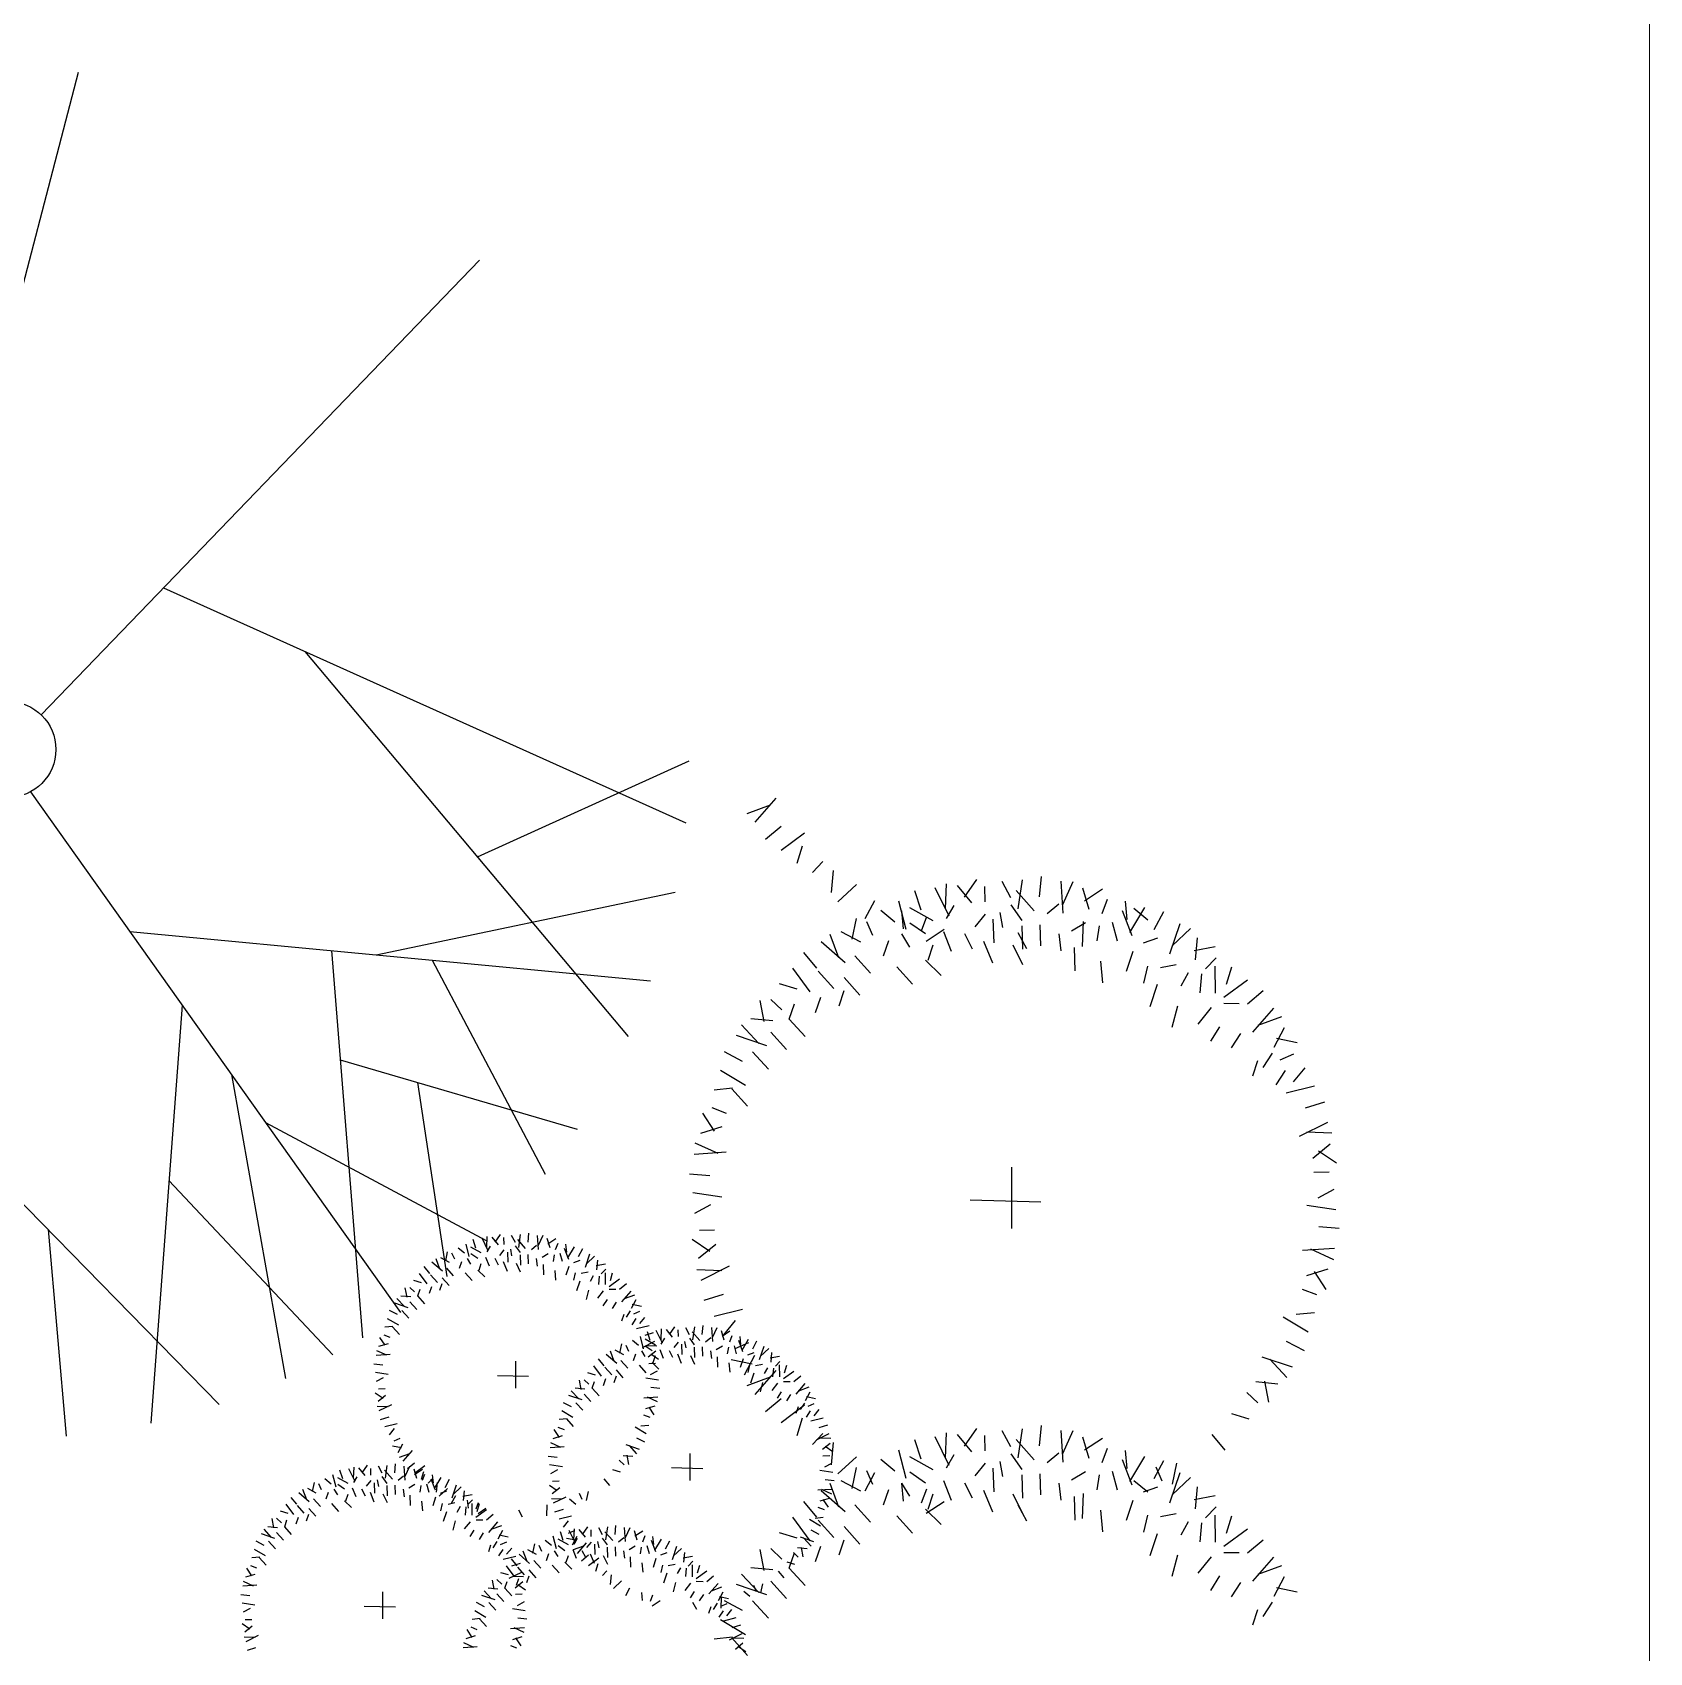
# Model space of a CAD drawing. Header units: millimetres. Extents: x 216896 to 446004, y 63591 to 243769.
# Drawn here: x 396362 to 398583, y 82587 to 84812 of the extents above; entities that cross this region are included whole.
import ezdxf

# ---------------------------------------------------------------- set-up
doc = ezdxf.new("R2010")
doc.units = ezdxf.units.MM
doc.layers.add('green', color=7, linetype='Continuous', true_color=0x45e718)
doc.layers.add('trees', color=7, linetype='Continuous', true_color=0x547000)
doc.layers.add('line pedestr', color=7, linetype='Continuous', lineweight=5, true_color=0x1c1c1c)

msp = doc.modelspace()

# ---------------------------------------------------------------- linework, layer by layer
at = {"layer": 'green'}
for p, q in [((396232.8, 84018.1), (396425.3, 84757.6)), ((396374, 83875.1), (396976.1, 84499.4)), ((396542.2, 84049.4), (397259.4, 83726.8)), ((396736.5, 83962), (397180.3, 83433.1)), ((396973.3, 83679.8), (397264.1, 83811.8)), ((396359.6, 83769.3), (396867.6, 83053.8)), ((396834.1, 83545.4), (397244.7, 83631.2)), ((396495.8, 83577.5), (397211, 83509.7)), ((396772.8, 83551.3), (396815.3, 83019.2)), ((396911, 83538.2), (397066.3, 83244.1)), ((396567.8, 83476.1), (396524.6, 82901.9)), ((396784.8, 83401), (397110.3, 83305.8)), ((396635.5, 83380.7), (396709.7, 82963.2)), ((396891.2, 83369.9), (396931.4, 83103.3)), ((396682.3, 83314.8), (396985.4, 83152.8)), ((396268.3, 83285.5), (396618.7, 82927.7)), ((396549.7, 83235.4), (396774.7, 82995.6)), ((396383.6, 83167.8), (396408.5, 82883.9)), ((396971.2, 83142.4), (396967.6, 83154.2)), ((396988.3, 83138.8), (396979.7, 83156)), ((396986.4, 83158.4), (396985.8, 83143.2)), ((396993.1, 83157.4), (397001.7, 83147)), ((397004.7, 83161.1), (396997.4, 83150.4)), ((397010, 83147.6), (397009.8, 83156.8)), ((397025.5, 83150.1), (397020.3, 83159.8)), ((397039.5, 83142), (397028.8, 83154.3)), ((397030, 83143.3), (397032.6, 83160.9)), ((397042.8, 83150.6), (397044, 83162.9)), ((397057.2, 83140.7), (397055.9, 83159.9)), ((397063, 83159.6), (397056.6, 83145.8)), ((397068.8, 83156), (397072.7, 83143.2)), ((397080.9, 83155.1), (397070.1, 83148)), ((396922.7, 83129.6), (396934.6, 83123.3)), ((396932, 83137.5), (396929.3, 83124.9)), ((396942.1, 83127.1), (396938.4, 83135.5)), ((396955.4, 83135.3), (396946.9, 83142.2)), ((396962.1, 83130.8), (396957.8, 83148)), ((396978.6, 83136), (396964.4, 83143.9)), ((396973.9, 83128.1), (396964.4, 83134.7)), ((396989.7, 83117.6), (396985, 83129.4)), ((396986.6, 83137.3), (396991.3, 83145.3)), ((397004, 83132.5), (397010.2, 83140.1)), ((397015.4, 83122.9), (397014.9, 83137)), ((397020.7, 83132), (397019, 83141.1)), ((397032.3, 83136.2), (397025.7, 83145.7)), ((397032.8, 83118.9), (397032.3, 83133.1)), ((397043.6, 83120.9), (397043.2, 83133.7)), ((397047.4, 83140.6), (397054.6, 83146.4)), ((397062.2, 83130), (397070.5, 83135.1)), ((397077.7, 83123.9), (397079.1, 83133)), ((397080.7, 83140.6), (397084, 83149.1)), ((397090, 83123.9), (397087, 83135)), ((397098.7, 83126.9), (397092.9, 83142.1)), ((397095.9, 83136.9), (397094.8, 83147.8)), ((397097.5, 83129), (397106.6, 83144.2)), ((397112.1, 83130.8), (397117.9, 83141.7)), ((397121.6, 83116.1), (397127.8, 83134.4)), ((397134.2, 83131.3), (397123, 83121)), ((396904.3, 83093.2), (396893.7, 83107.5)), ((396908.2, 83107.5), (396900.3, 83117)), ((396925.4, 83110.6), (396910.9, 83123.3)), ((396916.1, 83128.1), (396921.4, 83113.8)), ((396940.7, 83104.4), (396931.2, 83114.9)), ((396948.6, 83114.9), (396951.7, 83124.2)), ((396966, 83097.8), (396956.5, 83108.3)), ((396964.4, 83120.2), (396959.7, 83128.1)), ((396983.4, 83103.1), (396973.9, 83112.3)), ((396975.5, 83112.3), (396978.6, 83121.5)), ((397002.4, 83118.9), (396997.6, 83128.1)), ((397014.5, 83110.4), (397009.2, 83123.6)), ((397032.7, 83109.4), (397026.9, 83121.4)), ((397055.9, 83117.8), (397054.6, 83128.1)), ((397064.5, 83105.7), (397064, 83119.9)), ((397081.2, 83098.6), (397079.9, 83111.7)), ((397095.4, 83105.6), (397099.4, 83117.8)), ((397105.7, 83122.8), (397114.4, 83125.8)), ((397105.9, 83098.5), (397108.2, 83108.6)), ((397115.9, 83107.8), (397125.5, 83109.7)), ((397149, 83120.3), (397136.3, 83117.9)), ((397138.1, 83125.8), (397136.8, 83112.5)), ((397143.2, 83107), (397149.5, 83113.6)), ((397149.2, 83092.4), (397149, 83108.6)), ((397155.9, 83097.8), (397159, 83108.3)), ((396873.8, 83087.9), (396876.2, 83075.2)), ((396887.1, 83082.2), (396880.5, 83088.5)), ((396896.4, 83094.8), (396885.8, 83098)), ((396891.6, 83076.7), (396894.8, 83085.9)), ((396907.4, 83080.6), (396910.6, 83089.9)), ((396918.5, 83095.1), (396909, 83105.7)), ((396921.7, 83084.6), (396924.8, 83093.8)), ((396934.3, 83091.2), (396924.8, 83101.7)), ((397109.8, 83084.2), (397114.2, 83097.7)), ((397123.1, 83071.8), (397126.3, 83084.6)), ((397128.4, 83096.8), (397132.9, 83104.8)), ((397140, 83092.5), (397141, 83104)), ((397154.3, 83089.9), (397168.5, 83100.4)), ((397154.3, 83086.2), (397163.5, 83086)), ((397168.5, 83085.9), (397178, 83093.8)), ((396878, 83060.6), (396859.7, 83066.7)), ((396862.8, 83073.1), (396873.1, 83062)), ((396868.3, 83077.1), (396881.7, 83075.8)), ((396890, 83058.2), (396880.5, 83068.8)), ((396901.1, 83066.1), (396891.6, 83076.7)), ((397138.8, 83073.5), (397146.7, 83083.6)), ((397146.2, 83063.2), (397151.9, 83072)), ((397158.9, 83059.3), (397164.5, 83068)), ((397171.7, 83068.8), (397184.4, 83083.3)), ((397189.1, 83078), (397174.9, 83072.7)), ((397190.7, 83071.4), (397184.4, 83059.5)), ((397198.6, 83062.2), (397185.9, 83064.8)), ((396865.2, 83036.4), (396850, 83045.5)), ((396863.4, 83051.1), (396852.4, 83056.8)), ((396879, 83046.4), (396869.5, 83056.9)), ((397171.7, 83042.4), (397174.9, 83051.6)), ((397177.9, 83047.4), (397183.5, 83056.1)), ((397185.8, 83036.9), (397191.4, 83045.6)), ((397188.2, 83052.1), (397196.5, 83055.7)), ((397196.3, 83038.7), (397203.3, 83047.2)), ((396839, 83019.8), (396846.1, 83009)), ((396853.6, 83019.6), (396845.1, 83022.9)), ((396857.2, 83034.8), (396846.3, 83033.7)), ((396866.3, 83023.9), (396856.8, 83034.5)), ((397191.9, 83032), (397209, 83036.3)), ((397201.4, 83004), (397197.1, 83021.2)), ((397203.5, 83022.9), (397215.3, 83026.6)), ((397217.9, 83009.2), (397203.6, 83017.2)), ((397210.5, 83015.7), (397206.8, 83027.5)), ((397227.5, 83012), (397219, 83029.3)), ((397225.7, 83031.6), (397225.1, 83016.5)), ((397225.8, 83010.6), (397230.5, 83018.5)), ((397232.4, 83030.6), (397240.9, 83020.2)), ((397243.9, 83034.4), (397236.6, 83023.7)), ((397249.3, 83020.9), (397249.1, 83030)), ((397264.7, 83023.3), (397259.5, 83033)), ((397271.6, 83009.5), (397264.9, 83018.9)), ((397278.7, 83015.3), (397268.1, 83027.6)), ((397269.2, 83016.6), (397271.8, 83034.1)), ((397282.1, 83023.8), (397283.2, 83036.1)), ((397286.6, 83013.8), (397293.8, 83019.6)), ((397296.4, 83014), (397295.1, 83033.2)), ((397302.2, 83032.8), (397295.9, 83019)), ((397308, 83029.2), (397311.9, 83016.4)), ((397320.1, 83028.3), (397309.3, 83021.2)), ((397319.9, 83013.8), (397323.2, 83022.3)), ((397335.1, 83010.1), (397334, 83021.1)), ((397336.7, 83002.2), (397345.8, 83017.4)), ((396853.4, 82996.1), (396834.2, 82994.8)), ((396834.6, 83001.9), (396848.4, 82995.6)), ((396838.1, 83007.7), (396851, 83011.6)), ((397164.6, 82983.9), (397150.1, 82996.5)), ((397155.4, 83001.3), (397160.6, 82987)), ((397162, 83002.9), (397173.8, 82996.5)), ((397171.2, 83010.8), (397168.6, 82998.1)), ((397181.3, 83000.3), (397177.6, 83008.7)), ((397194.7, 83008.5), (397186.1, 83015.5)), ((397187.8, 82988.2), (397191, 82997.4)), ((397203.6, 82993.4), (397198.9, 83001.3)), ((397199.9, 83005.8), (397217.1, 83014.4)), ((397213.1, 83001.3), (397203.6, 83007.9)), ((397219.5, 83007.7), (397204.3, 83008.3)), ((397218.4, 83001), (397208, 82992.5)), ((397222.2, 82989.5), (397211.5, 82996.7)), ((397214.7, 82985.5), (397217.9, 82994.7)), ((397229, 82990.8), (397224.2, 83002.7)), ((397241.6, 82992.1), (397236.9, 83001.3)), ((397243.3, 83005.7), (397249.4, 83013.3)), ((397253.8, 82983.7), (397248.5, 82996.8)), ((397254.7, 82996.1), (397254.2, 83010.3)), ((397259.9, 83005.3), (397258.2, 83014.3)), ((397272.1, 82992.1), (397271.6, 83006.3)), ((397282.8, 82994.1), (397282.4, 83006.9)), ((397295.2, 82991), (397293.9, 83001.3)), ((397301.4, 83003.3), (397309.8, 83008.3)), ((397316.9, 82997.1), (397318.4, 83006.2)), ((397329.3, 82997.1), (397326.2, 83008.2)), ((397338, 83000.1), (397332.2, 83015.3)), ((397344.9, 82996), (397353.6, 82999)), ((397351.4, 83004), (397357.1, 83014.9)), ((397360.9, 82989.4), (397367, 83007.6)), ((397373.4, 83004.6), (397362.3, 82994.2)), ((397377.4, 82999.1), (397376.1, 82985.7)), ((396843.5, 82981.8), (396831.2, 82982.9)), ((397026.1, 82950.1), (397026.1, 82987)), ((397143.5, 82966.5), (397133, 82980.7)), ((397147.5, 82980.7), (397139.5, 82990.2)), ((397157.8, 82968.4), (397148.3, 82978.9)), ((397173.6, 82964.4), (397164.1, 82975)), ((397179.9, 82977.6), (397170.4, 82988.2)), ((397205.2, 82971), (397195.7, 82981.6)), ((397208.7, 82984.1), (397217.8, 82984.3)), ((397211.1, 82968.6), (397220.8, 82973.9)), ((397222.6, 82976.3), (397213.1, 82985.5)), ((397271.9, 82982.7), (397266.2, 82994.6)), ((397303.7, 82978.9), (397303.2, 82993.1)), ((397320.4, 82971.8), (397319.1, 82985)), ((397334.6, 82978.8), (397338.6, 82991)), ((397345.2, 82971.7), (397347.4, 82981.8)), ((397355.2, 82981.1), (397364.7, 82982.9)), ((397367.6, 82970), (397372.1, 82978.1)), ((397388.2, 82993.6), (397375.5, 82991.2)), ((397379.2, 82965.7), (397380.2, 82977.3)), ((397382.5, 82980.2), (397388.8, 82986.8)), ((397388.5, 82965.6), (397388.2, 82981.9)), ((397393.5, 82963.1), (397407.8, 82973.6)), ((397395.1, 82971), (397398.3, 82981.6)), ((396850.8, 82968.9), (396833.3, 82971.5)), ((396844.1, 82964.4), (396834.4, 82959.2)), ((397043.5, 82965.9), (397000.8, 82967.2)), ((397107.5, 82950.3), (397120.9, 82949)), ((397113, 82961.2), (397115.4, 82948.4)), ((397126.4, 82955.4), (397119.8, 82961.7)), ((397135.6, 82968), (397125, 82971.2)), ((397130.9, 82949.9), (397134, 82959.1)), ((397146.7, 82953.9), (397149.8, 82963.1)), ((397160.9, 82957.8), (397164.1, 82967.1)), ((397204.4, 82964.2), (397221.9, 82961.5)), ((397211.7, 82951.3), (397224, 82950.2)), ((397349, 82957.4), (397353.4, 82970.9)), ((397362.3, 82945), (397365.5, 82957.8)), ((397378, 82946.8), (397385.9, 82956.8)), ((397393.6, 82959.4), (397402.8, 82959.2)), ((397407.8, 82959.1), (397417.3, 82967.1)), ((397410.9, 82942), (397423.6, 82956.5)), ((397428.4, 82951.2), (397414.1, 82946)), ((396833, 82943.6), (396843.7, 82936.3)), ((396836.8, 82932.1), (396847.2, 82940.6)), ((396846.5, 82949), (396837.4, 82948.8)), ((397102.6, 82924.3), (397091.7, 82930)), ((397117.2, 82933.8), (397099, 82939.9)), ((397102, 82946.3), (397112.4, 82935.2)), ((397118.2, 82919.6), (397108.7, 82930.1)), ((397129.3, 82931.5), (397119.8, 82942)), ((397140.3, 82939.4), (397130.9, 82949.9)), ((397201.8, 82936.9), (397221, 82938.2)), ((397220.6, 82931.2), (397206.8, 82937.5)), ((397385.5, 82936.5), (397391.1, 82945.2)), ((397398.2, 82932.5), (397403.8, 82941.2)), ((397417.1, 82920.6), (397422.8, 82929.4)), ((397429.9, 82944.6), (397423.6, 82932.8)), ((397437.8, 82935.4), (397425.2, 82938)), ((397427.4, 82925.3), (397435.8, 82929)), ((396835.7, 82925.4), (396850.9, 82924.8)), ((396855.3, 82927.2), (396838.1, 82918.7)), ((396851.7, 82910.2), (396839.9, 82906.5)), ((397096.5, 82908.1), (397085.5, 82906.9)), ((397104.4, 82909.6), (397089.2, 82918.7)), ((397105.5, 82897.2), (397096, 82907.7)), ((397201.6, 82913.5), (397210.1, 82910.2)), ((397217.1, 82925.4), (397204.2, 82921.5)), ((397216.1, 82913.3), (397209.1, 82924.1)), ((397410.9, 82915.6), (397414.1, 82924.9)), ((397425.1, 82910.1), (397430.7, 82918.8)), ((397431.1, 82905.2), (397448.3, 82909.5)), ((397435.6, 82911.9), (397442.5, 82920.5)), ((396863.3, 82901.1), (396846.1, 82896.8)), ((396858.9, 82894.4), (396851.9, 82885.8)), ((397077.4, 82880.9), (397090.2, 82884.8)), ((397078.3, 82893.1), (397085.4, 82882.2)), ((397092.8, 82892.8), (397084.3, 82896.2)), ((397190, 82896.7), (397205.2, 82887.6)), ((397197.9, 82898.2), (397208.9, 82899.4)), ((397439.1, 82879.1), (397456.3, 82887.6)), ((397442.7, 82896.1), (397454.5, 82899.8)), ((396856.6, 82870.9), (396869.2, 82868.3)), ((396867, 82881), (396858.6, 82877.3)), ((396864.5, 82861.7), (396870.8, 82873.5)), ((396883.5, 82864.3), (396870.8, 82849.8)), ((397092.6, 82869.4), (397073.4, 82868.1)), ((397073.8, 82875.2), (397087.6, 82868.8)), ((397177.2, 82872.5), (397195.4, 82866.4)), ((397192.4, 82860), (397182.1, 82871.1)), ((397191.8, 82882), (397202.8, 82876.3)), ((397458.7, 82880.9), (397443.5, 82881.5)), ((397457.7, 82874.2), (397447.3, 82865.7)), ((397461.4, 82862.7), (397450.7, 82870)), ((396805.3, 82821.9), (396796.8, 82839.1)), ((396803.5, 82841.5), (396802.9, 82826.3)), ((396810.2, 82840.4), (396818.7, 82830)), ((396821.7, 82844.2), (396814.4, 82833.5)), ((396827.1, 82830.7), (396826.9, 82839.8)), ((396842.6, 82833.1), (396837.3, 82842.8)), ((396847, 82826.4), (396849.6, 82843.9)), ((396859.9, 82833.7), (396861, 82846)), ((396866.1, 82855.1), (396880.3, 82860.3)), ((396874.3, 82823.8), (396872.9, 82843)), ((396880, 82842.6), (396873.7, 82828.8)), ((396886.7, 82847.2), (396877.2, 82839.2)), ((396885.8, 82839.1), (396889.7, 82826.2)), ((396900.9, 82843.2), (396886.7, 82832.7)), ((397082.8, 82855), (397070.5, 82856.1)), ((397090, 82842.1), (397072.5, 82844.8)), ((397168.1, 82850.9), (397174.7, 82844.6)), ((397186.9, 82856), (397173.5, 82857.3)), ((397181.4, 82845.2), (397179, 82857.9)), ((397282.8, 82839.2), (397240, 82840.5)), ((397265.4, 82823.3), (397265.4, 82860.2)), ((397447.9, 82857.3), (397457.1, 82857.5)), ((397450.4, 82841.9), (397460.1, 82847.1)), ((396749, 82820.6), (396746.4, 82807.9)), ((396759.1, 82810.2), (396755.4, 82818.6)), ((396772.5, 82818.3), (396763.9, 82825.3)), ((396779.2, 82813.9), (396774.9, 82831)), ((396795.7, 82819.1), (396781.5, 82827)), ((396790.9, 82811.2), (396781.5, 82817.8)), ((396788.3, 82825.5), (396784.6, 82837.3)), ((396803.6, 82820.4), (396808.4, 82828.3)), ((396821.1, 82815.6), (396827.2, 82823.1)), ((396832.5, 82805.9), (396832, 82820.1)), ((396837.8, 82815.1), (396836, 82824.2)), ((396849.4, 82819.3), (396842.7, 82828.7)), ((396856.6, 82825.1), (396845.9, 82837.4)), ((396860.6, 82804), (396860.2, 82816.7)), ((396864.4, 82823.6), (396871.6, 82829.4)), ((396879.2, 82813.1), (396887.6, 82818.1)), ((396897.9, 82838.2), (396887.1, 82831.1)), ((396899.3, 82835.3), (396896.2, 82824.7)), ((396897.7, 82823.6), (396901, 82832.1)), ((396907.1, 82806.9), (396904, 82818.1)), ((396912, 82826.1), (396905.6, 82819.5)), ((396915.8, 82809.9), (396910, 82825.1)), ((396912.9, 82819.9), (396911.8, 82830.9)), ((396914.5, 82812), (396923.6, 82827.2)), ((396917, 82807.2), (396918.4, 82820.6)), ((396929.2, 82813.8), (396934.9, 82824.8)), ((396938.7, 82799.2), (396944.8, 82817.4)), ((397072.2, 82816.8), (397082.9, 82809.6)), ((397083.3, 82837.7), (397073.6, 82832.4)), ((397085.7, 82822.2), (397076.6, 82822)), ((397147, 82825.6), (397154.9, 82816.1)), ((397158.8, 82838.3), (397169.4, 82835.1)), ((397443.6, 82837.4), (397461.2, 82834.8)), ((397450.9, 82824.5), (397463.2, 82823.4)), ((396725.3, 82790.5), (396717.4, 82800)), ((396742.4, 82793.7), (396727.9, 82806.4)), ((396733.2, 82811.1), (396738.5, 82796.9)), ((396739.8, 82812.7), (396751.6, 82806.4)), ((396757.7, 82787.4), (396748.2, 82798)), ((396765.6, 82798), (396768.8, 82807.2)), ((396781.5, 82803.3), (396776.7, 82811.2)), ((396800.4, 82786.1), (396790.9, 82795.4)), ((396792.5, 82795.4), (396795.7, 82804.6)), ((396806.8, 82800.6), (396802, 82812.5)), ((396819.4, 82801.9), (396814.7, 82811.2)), ((396831.6, 82793.5), (396826.3, 82806.7)), ((396849.7, 82792.5), (396844, 82804.4)), ((396849.9, 82802), (396849.4, 82816.1)), ((396873, 82800.9), (396871.7, 82811.2)), ((396881.5, 82788.8), (396881, 82803)), ((396894.7, 82807), (396896.2, 82816.1)), ((396898.2, 82781.6), (396896.9, 82794.8)), ((396912.4, 82788.7), (396916.4, 82800.8)), ((396921, 82801.7), (396932.2, 82812.1)), ((396922.7, 82805.9), (396931.4, 82808.9)), ((396943.1, 82802.3), (396937.3, 82791.4)), ((396951.2, 82814.4), (396940.1, 82804.1)), ((396966, 82803.4), (396953.3, 82801)), ((396955.2, 82808.9), (396953.9, 82795.5)), ((396959.3, 82796.2), (396960.4, 82785.2)), ((396960.3, 82790.1), (396966.6, 82796.7)), ((397075, 82798.6), (397090.1, 82798)), ((397076, 82805.3), (397086.4, 82813.8)), ((397094.6, 82800.5), (397077.3, 82791.9)), ((397099.8, 82797.8), (397108.3, 82790.8)), ((397113.1, 82806), (397116.8, 82797.6)), ((397123.2, 82795.5), (397125.9, 82808.2)), ((397441, 82810.2), (397460.2, 82811.5)), ((397456.3, 82798.6), (397443.5, 82794.7)), ((397459.9, 82804.4), (397446.1, 82810.7)), ((397455.4, 82786.5), (397448.3, 82797.3)), ((396713.4, 82777.9), (396702.9, 82781)), ((396721.3, 82776.3), (396710.8, 82790.5)), ((396724.5, 82763.7), (396727.7, 82772.9)), ((396735.6, 82778.2), (396726.1, 82788.8)), ((396738.7, 82767.7), (396741.9, 82776.9)), ((396751.4, 82774.3), (396741.9, 82784.8)), ((396783, 82780.8), (396773.5, 82791.4)), ((396923, 82781.5), (396925.3, 82791.7)), ((396926.8, 82767.3), (396931.2, 82780.8)), ((396933, 82790.9), (396942.5, 82792.8)), ((396945.5, 82779.8), (396949.9, 82787.9)), ((396957.1, 82775.6), (396958, 82787.1)), ((396966.3, 82775.4), (396966, 82791.7)), ((396974.5, 82792.5), (396971.2, 82784)), ((396971.3, 82772.9), (396985.6, 82783.5)), ((396972.9, 82780.8), (396976.1, 82791.4)), ((396974.3, 82778), (396985.1, 82785.1)), ((396985.6, 82769), (396995.1, 82776.9)), ((397029.7, 82783), (397034.9, 82773.3)), ((397068.8, 82774.7), (397069.3, 82789.8)), ((397090.9, 82783.4), (397079.1, 82779.7)), ((397102.6, 82774.3), (397085.4, 82770)), ((397437.2, 82771.5), (397448.1, 82772.6)), ((397440.9, 82786.7), (397449.4, 82783.4)), ((396679.9, 82756.2), (396690.2, 82745)), ((396685.3, 82760.1), (396698.7, 82758.8)), ((396690.8, 82771), (396693.2, 82758.3)), ((396704.2, 82765.2), (396697.6, 82771.6)), ((396707.1, 82741.3), (396697.6, 82751.8)), ((396708.7, 82759.7), (396711.8, 82769)), ((396718.2, 82749.2), (396708.7, 82759.7)), ((396940.1, 82754.8), (396943.3, 82767.7)), ((396955.8, 82756.6), (396963.7, 82766.6)), ((396963.3, 82746.3), (396968.9, 82755)), ((396971.4, 82769.2), (396980.6, 82769.1)), ((396976, 82742.3), (396981.6, 82751.1)), ((396988.8, 82751.8), (397001.4, 82766.3)), ((397006.2, 82761.1), (396991.9, 82755.8)), ((397007.7, 82754.5), (397001.4, 82742.6)), ((397090.9, 82741), (397087.2, 82752.8)), ((397098.1, 82767.6), (397091.1, 82759.1)), ((397106.3, 82754.2), (397097.9, 82750.6)), ((397107.9, 82737.3), (397099.4, 82754.6)), ((397106, 82757), (397105.5, 82741.8)), ((397112.7, 82755.9), (397121.3, 82745.5)), ((397124.3, 82759.7), (397117, 82749)), ((397129.6, 82746.2), (397129.5, 82755.3)), ((397145.1, 82748.6), (397139.9, 82758.3)), ((397159.1, 82740.6), (397148.4, 82752.9)), ((397149.6, 82741.9), (397152.2, 82759.4)), ((397162.5, 82749.2), (397163.6, 82761.5)), ((397176.8, 82739.3), (397175.5, 82758.5)), ((397182.6, 82758.1), (397176.3, 82744.3)), ((397188.4, 82754.6), (397192.3, 82741.7)), ((397200.5, 82753.6), (397189.7, 82746.5)), ((397429.3, 82769.9), (397444.5, 82760.8)), ((397431.1, 82755.2), (397442, 82749.5)), ((396682.2, 82719.5), (396667, 82728.6)), ((396680.4, 82734.1), (396669.5, 82739.9)), ((396695, 82743.6), (396676.8, 82749.8)), ((396696, 82729.4), (396686.5, 82740)), ((396988.8, 82725.5), (396991.9, 82734.7)), ((396994.9, 82730.5), (397000.6, 82739.2)), ((397002.9, 82719.9), (397008.5, 82728.6)), ((397015.7, 82745.2), (397003, 82747.9)), ((397005.2, 82735.1), (397013.6, 82738.8)), ((397013.4, 82721.8), (397020.4, 82730.3)), ((397042.3, 82728.2), (397054.2, 82721.8)), ((397051.6, 82736.1), (397048.9, 82723.4)), ((397061.7, 82725.7), (397058, 82734)), ((397075.1, 82733.8), (397066.5, 82740.8)), ((397081.8, 82729.3), (397077.5, 82746.5)), ((397098.3, 82734.6), (397084, 82742.5)), ((397093.5, 82726.7), (397084, 82733.3)), ((397095.8, 82744.1), (397108.5, 82741.5)), ((397103.7, 82734.9), (397110.1, 82746.8)), ((397109.3, 82716.1), (397104.6, 82728)), ((397105.3, 82728.3), (397119.6, 82733.6)), ((397106.2, 82735.9), (397110.9, 82743.8)), ((397122.7, 82737.5), (397110.1, 82723)), ((397123.7, 82731), (397129.8, 82738.6)), ((397135, 82721.4), (397134.5, 82735.6)), ((397140.3, 82730.6), (397138.6, 82739.6)), ((397152, 82734.8), (397145.3, 82744.2)), ((397152.4, 82717.4), (397151.9, 82731.6)), ((397163.2, 82719.4), (397162.8, 82732.2)), ((397167, 82739.1), (397174.2, 82744.9)), ((397181.8, 82728.6), (397190.1, 82733.6)), ((397197.3, 82722.4), (397198.7, 82731.6)), ((397200.3, 82739.1), (397203.6, 82747.6)), ((397209.6, 82722.4), (397206.6, 82733.6)), ((397218.4, 82725.4), (397212.5, 82740.6)), ((397215.5, 82735.4), (397214.4, 82746.4)), ((397217.1, 82727.5), (397226.2, 82742.7)), ((397231.7, 82729.3), (397237.5, 82740.3)), ((397241.2, 82714.7), (397247.4, 82732.9)), ((397253.8, 82729.9), (397242.6, 82719.6)), ((397426.1, 82729.2), (397412.8, 82730.5)), ((397416.4, 82745.8), (397434.7, 82739.6)), ((397420.6, 82718.4), (397418.2, 82731.1)), ((397431.6, 82733.2), (397421.3, 82744.3)), ((396670.6, 82702.7), (396662.1, 82706)), ((396674.3, 82717.9), (396663.3, 82716.8)), ((396683.3, 82707), (396673.8, 82717.6)), ((397008.9, 82715.1), (397026.1, 82719.4)), ((397023.9, 82691.8), (397013.3, 82706)), ((397027.8, 82706), (397019.9, 82715.5)), ((397020.5, 82706), (397032.3, 82709.6)), ((397045, 82709.2), (397030.5, 82721.8)), ((397035.8, 82726.6), (397041, 82712.4)), ((397060.3, 82702.9), (397050.8, 82713.5)), ((397068.2, 82713.5), (397071.4, 82722.7)), ((397085.6, 82696.3), (397076.1, 82706.9)), ((397084, 82718.7), (397079.3, 82726.7)), ((397103, 82701.6), (397093.5, 82710.8)), ((397095.1, 82710.8), (397098.3, 82720.1)), ((397125.9, 82720.4), (397116.4, 82712.5)), ((397122, 82717.4), (397117.3, 82726.7)), ((397140.1, 82716.4), (397125.9, 82705.9)), ((397134.1, 82709), (397128.8, 82722.1)), ((397138.6, 82708.5), (397135.4, 82698)), ((397152.3, 82708), (397146.5, 82719.9)), ((397175.6, 82716.4), (397174.3, 82726.7)), ((397184.1, 82704.3), (397183.6, 82718.4)), ((397200.8, 82697.1), (397199.5, 82710.3)), ((397215, 82704.2), (397219, 82716.3)), ((397225.3, 82721.3), (397234, 82724.3)), ((397225.5, 82697), (397227.8, 82707.1)), ((397235.5, 82706.4), (397245.1, 82708.3)), ((397268.6, 82718.9), (397255.9, 82716.5)), ((397257.8, 82724.4), (397256.5, 82711)), ((397262.8, 82705.6), (397269.2, 82712.2)), ((397268.8, 82690.9), (397268.6, 82707.2)), ((397275.5, 82696.3), (397278.7, 82706.9)), ((397398.1, 82711.5), (397408.6, 82708.3)), ((397407.3, 82724.1), (397413.9, 82717.8)), ((396651.6, 82685), (396665.4, 82678.6)), ((396655.2, 82690.8), (396668, 82694.7)), ((396656.1, 82702.9), (396663.2, 82692.1)), ((396993.4, 82686.5), (396995.8, 82673.8)), ((397006.7, 82680.7), (397000.1, 82687)), ((397016, 82693.4), (397005.4, 82696.5)), ((397011.2, 82675.2), (397014.4, 82684.5)), ((397016.9, 82688.9), (397034.2, 82697.5)), ((397036.5, 82690.8), (397021.3, 82691.4)), ((397035.5, 82684.1), (397025.1, 82675.5)), ((397027.1, 82679.2), (397030.2, 82688.4)), ((397038.1, 82693.7), (397028.6, 82704.2)), ((397041.3, 82683.1), (397044.5, 82692.4)), ((397054, 82689.7), (397044.5, 82700.3)), ((397151.2, 82699.3), (397144.9, 82692.7)), ((397156.3, 82680.5), (397157.6, 82693.8)), ((397160.3, 82675), (397171.4, 82685.3)), ((397229.4, 82682.7), (397233.8, 82696.2)), ((397242.7, 82670.3), (397245.9, 82683.1)), ((397248, 82695.3), (397252.5, 82703.4)), ((397259.6, 82691.1), (397260.6, 82702.6)), ((397273.9, 82688.4), (397288.2, 82699)), ((397273.9, 82684.7), (397283.2, 82684.6)), ((397288.2, 82684.5), (397297.7, 82692.4)), ((397386.2, 82698.8), (397394.1, 82689.3)), ((396660.6, 82664.8), (396648.3, 82666)), ((396670.5, 82679.2), (396651.2, 82677.9)), ((396843.2, 82633.2), (396843.2, 82670.1)), ((396997.6, 82659.1), (396979.4, 82665.2)), ((396982.4, 82671.6), (396992.7, 82660.5)), ((396987.9, 82675.6), (397001.3, 82674.3)), ((397009.6, 82656.8), (397000.2, 82667.3)), ((397020.7, 82664.7), (397011.2, 82675.2)), ((397025.7, 82667.2), (397034.9, 82667.4)), ((397039.2, 82672.5), (397028.6, 82679.8)), ((397182.3, 82675.5), (397176.6, 82664.6)), ((397198.5, 82669.4), (397199.7, 82658.5)), ((397213.8, 82665.7), (397210.5, 82657.2)), ((397258.4, 82672.1), (397266.3, 82682.1)), ((397265.9, 82661.8), (397271.5, 82670.5)), ((397278.5, 82657.8), (397284.1, 82666.5)), ((397291.3, 82667.3), (397304, 82681.8)), ((397308.7, 82676.6), (397294.5, 82671.3)), ((397310.3, 82670), (397304, 82658.1)), ((397318.2, 82660.7), (397305.6, 82663.4)), ((397308, 82647.9), (397308.6, 82663.1)), ((397339, 82671), (397347.5, 82664.1)), ((397352.4, 82679.2), (397356, 82670.8)), ((397362.5, 82668.8), (397365.1, 82681.4)), ((396667.8, 82652), (396650.3, 82654.6)), ((396661.1, 82647.5), (396651.4, 82642.3)), ((396860.6, 82649), (396817.8, 82650.3)), ((396984.8, 82634.9), (396969.6, 82644.1)), ((396983, 82649.6), (396972, 82655.4)), ((396998.6, 82644.9), (396989.1, 82655.5)), ((397021.4, 82647.2), (397039, 82644.6)), ((397028.2, 82651.7), (397037.9, 82656.9)), ((397213.5, 82651.2), (397224.4, 82658.3)), ((397268.9, 82656.2), (397274.2, 82646.6)), ((397291.3, 82640.9), (397294.5, 82650.2)), ((397297.5, 82646), (397303.1, 82654.7)), ((397305.4, 82635.4), (397311.1, 82644.1)), ((397307.8, 82650.6), (397316.2, 82654.3)), ((397316, 82637.2), (397322.9, 82645.8)), ((396650.1, 82626.7), (396660.7, 82619.4)), ((396653.8, 82615.1), (396664.2, 82623.7)), ((396663.6, 82632), (396654.4, 82631.8)), ((396958.7, 82618.4), (396965.8, 82607.6)), ((396973.2, 82618.1), (396964.7, 82621.5)), ((396976.9, 82633.4), (396965.9, 82632.3)), ((396985.9, 82622.5), (396976.4, 82633)), ((397018.8, 82620), (397038, 82621.3)), ((397037.7, 82614.2), (397023.9, 82620.6)), ((397028.7, 82634.4), (397041, 82633.2)), ((397311.5, 82630.5), (397328.7, 82634.8)), ((397323.1, 82621.4), (397334.9, 82625.1)), ((396652.8, 82608.4), (396667.9, 82607.8)), ((396672.4, 82610.3), (396655.1, 82601.7)), ((396973, 82594.7), (396953.8, 82593.4)), ((396954.2, 82600.5), (396968, 82594.1)), ((396957.7, 82606.3), (396970.6, 82610.2)), ((397018.7, 82596.5), (397027.2, 82593.2)), ((397034.1, 82608.4), (397021.3, 82604.5)), ((397033.2, 82596.3), (397026.1, 82607.1)), ((397319.5, 82604.4), (397336.7, 82612.9)), ((397339.1, 82606.3), (397323.9, 82606.8)), ((397338, 82599.6), (397327.6, 82591)), ((397341.8, 82588), (397331.1, 82595.3)), ((396668.7, 82593.2), (396656.9, 82589.6))]:
    msp.add_line(p, q, dxfattribs=at)
msp.add_circle((396328.5, 83827.4), 65.9, dxfattribs=at)
at = {"layer": 'line pedestr'}
msp.add_line((398583.1, 76231.8), (398583.1, 89806.5), dxfattribs=at)
msp.add_lwpolyline([(398583.1, 76231.8), (398583.1, 149231.8)], dxfattribs=at)
at = {"layer": 'trees'}
for p, q in [((397343.6, 83739.5), (397376, 83751.5)), ((397383.2, 83760.5), (397354.4, 83727.5)), ((397390.4, 83721.5), (397368.8, 83703.6)), ((397422.7, 83712.5), (397390.4, 83688.6)), ((397419.1, 83694.6), (397411.9, 83670.6)), ((397447.9, 83673.6), (397433.5, 83658.6)), ((397459.4, 83630.8), (397462.4, 83661.2)), ((397468.5, 83618.3), (397493.8, 83641.8)), ((397617.1, 83642.8), (397615.8, 83608.4)), ((397632.3, 83640.4), (397651.7, 83616.8)), ((397658.6, 83649), (397642, 83624.7)), ((397705.9, 83623.8), (397694, 83645.9)), ((397716.1, 83608.6), (397722, 83648.4)), ((397745.3, 83625.1), (397747.8, 83653.1)), ((397777.9, 83602.7), (397775, 83646.3)), ((397791.1, 83645.5), (397776.7, 83614.1)), ((397518.6, 83619.6), (397505.5, 83594.7)), ((397561.9, 83580.1), (397552.1, 83619.2)), ((397582.6, 83606.5), (397574.2, 83633.4)), ((397621.3, 83598.3), (397601.9, 83637.5)), ((397670.7, 83618.3), (397670.3, 83639.1)), ((397737.7, 83605.6), (397713.4, 83633.6)), ((397804.2, 83637.4), (397813.1, 83608.2)), ((397831.8, 83635.3), (397807.2, 83619.2)), ((397831.2, 83602.3), (397838.8, 83621.6)), ((397865.8, 83593.9), (397863.3, 83618.8)), ((397546.7, 83590.3), (397527.3, 83606.1)), ((397555.5, 83605.7), (397558, 83580.8)), ((397599.4, 83592), (397567, 83609.9)), ((397590.1, 83597.3), (397582.5, 83578)), ((397617.4, 83595), (397628.2, 83612.9)), ((397657.1, 83583.9), (397671, 83601.2)), ((397695, 83582.9), (397691, 83603.5)), ((397721.4, 83592.4), (397706.3, 83613.9)), ((397755.6, 83602.3), (397771.9, 83615.5)), ((397872.3, 83571.2), (397859.1, 83605.7)), ((397869.4, 83575.9), (397890.1, 83610.5)), ((397874.6, 83609.4), (397894, 83593.5)), ((397902.7, 83580), (397915.8, 83604.9)), ((397457.3, 83573.8), (397469.3, 83541.5)), ((397472.3, 83577.4), (397499.3, 83563.1)), ((397493.3, 83595.4), (397487.3, 83566.7)), ((397516.3, 83571.7), (397507.9, 83590.7)), ((397567, 83556), (397556.3, 83574)), ((397588.6, 83574), (397567, 83589)), ((397589.6, 83564.3), (397614.1, 83580.4)), ((397624.6, 83550), (397613.8, 83577)), ((397653.4, 83553), (397642.6, 83574)), ((397683, 83562), (397681.8, 83594.3)), ((397715.4, 83575.8), (397727.3, 83553.8)), ((397722.5, 83553.1), (397721.4, 83585.3)), ((397747, 83557.6), (397746.1, 83586.6)), ((397775.1, 83550.6), (397772.1, 83574)), ((397789.2, 83578.4), (397808.2, 83589.8)), ((397804.2, 83556.8), (397805.5, 83591.3)), ((397824.4, 83564.4), (397827.7, 83585.1)), ((397852.5, 83564.3), (397845.6, 83589.7)), ((397924.3, 83546.8), (397938.3, 83588.2)), ((397952.8, 83581.3), (397927.5, 83557.8)), ((397478.3, 83534.3), (397445.4, 83563.1)), ((397531.1, 83544), (397538.3, 83565)), ((397592.2, 83538), (397599.4, 83559)), ((397681, 83533.8), (397668.9, 83563.7)), ((397722.2, 83531.5), (397709.1, 83558.6)), ((397794.4, 83523.1), (397793.3, 83555.3)), ((397888, 83561.9), (397907.9, 83568.7)), ((397986.5, 83556.3), (397957.6, 83550.9)), ((397961.9, 83568.8), (397958.9, 83538.4)), ((397439.4, 83527.1), (397421.4, 83548.7)), ((397513.1, 83520.1), (397491.5, 83544)), ((397570.6, 83505.1), (397549.1, 83529)), ((397610.2, 83517.1), (397588.6, 83538)), ((397832.4, 83506.8), (397829.4, 83536.8)), ((397864.7, 83522.8), (397873.7, 83550.4)), ((397888.6, 83506.6), (397893.8, 83529.7)), ((397911.4, 83527.9), (397933.1, 83532.2)), ((397973.4, 83526), (397987.8, 83541)), ((397987.1, 83492.7), (397986.4, 83529.8)), ((398002.2, 83505.1), (398009.4, 83529)), ((397430.4, 83494.7), (397406.4, 83527.1)), ((397462.8, 83499.1), (397441.2, 83523)), ((397498.7, 83490.1), (397477.1, 83514.1)), ((397939.7, 83502.8), (397949.9, 83521.1)), ((397966.1, 83493.1), (397968.3, 83519.3)), ((397998.6, 83487.1), (398030.9, 83511.1)), ((397412.4, 83498.3), (397388.4, 83505.5)), ((397437.6, 83466.1), (397444.8, 83487.1)), ((397469.9, 83475.1), (397477.1, 83496.1)), ((397897.4, 83474.2), (397907.4, 83504.9)), ((398030.9, 83478.1), (398052.5, 83496.1)), ((397361.1, 83482.7), (397366.6, 83453.8)), ((397391.4, 83469.6), (397376.4, 83483.9)), ((397401.6, 83457.1), (397408.8, 83478.1)), ((397927.6, 83445.9), (397935, 83475.1)), ((397963.3, 83450), (397981.3, 83472.8)), ((397998.6, 83478.7), (398019.6, 83478.3)), ((398038.1, 83439.1), (398066.9, 83472.1)), ((397336.2, 83449), (397359.6, 83423.7)), ((397348.6, 83458), (397379, 83455.1)), ((397423.2, 83433.2), (397401.6, 83457.1)), ((397980.3, 83426.5), (397993.1, 83446.4)), ((398077.7, 83460.1), (398045.3, 83448.1)), ((398081.3, 83445.1), (398066.9, 83418.2)), ((397370.7, 83420.5), (397329.2, 83434.4)), ((397398, 83415.2), (397376.5, 83439.1)), ((398009.1, 83417.5), (398021.8, 83437.4)), ((398099.3, 83424.2), (398070.5, 83430.2)), ((397337.4, 83398.9), (397312.6, 83412)), ((397372.9, 83388.2), (397351.3, 83412.2)), ((398038.1, 83379.2), (398045.3, 83400.2)), ((398052.2, 83390.6), (398065, 83410.4)), ((398075.6, 83401.2), (398094.6, 83409.5)), ((397341.5, 83365.6), (397307, 83386.3)), ((398070.2, 83366.6), (398083, 83386.4)), ((398094.1, 83370.8), (398109.9, 83390.2)), ((397323.5, 83362), (397298.6, 83359.5)), ((397344.1, 83337.3), (397322.5, 83361.2)), ((398083.9, 83355.6), (398123, 83365.3)), ((397315.2, 83327.4), (397295.8, 83335)), ((398110.4, 83334.9), (398137.2, 83343.2)), ((397280, 83300.4), (397309.3, 83309.3)), ((397282.2, 83327.9), (397298.3, 83303.3)), ((398102.1, 83296.1), (398141.3, 83315.6)), ((397272, 83287.2), (397303.4, 83272.8)), ((398146.7, 83300.4), (398112.2, 83301.7)), ((398144.3, 83285.2), (398120.7, 83265.7)), ((397314.8, 83274.1), (397271.2, 83271.1)), ((398152.9, 83258.9), (398128.6, 83275.4)), ((397292.3, 83241.5), (397264.4, 83244)), ((397707.3, 83169.5), (397707.3, 83253.4)), ((398122.2, 83246.7), (398142.9, 83247.2)), ((397308.9, 83212.2), (397269, 83218.2)), ((398127.7, 83211.6), (398149.7, 83223.4)), ((397293.6, 83202), (397271.6, 83190.2)), ((397746.9, 83205.4), (397649.8, 83208.4)), ((398112.4, 83201.4), (398152.3, 83195.5)), ((397268.4, 83154.7), (397292.7, 83138.2)), ((397299.1, 83166.9), (397278.4, 83166.4)), ((398129, 83172.2), (398156.9, 83169.6)), ((397277, 83128.5), (397300.6, 83147.9)), ((398106.5, 83139.5), (398150.2, 83142.5)), ((398149.3, 83126.4), (398117.9, 83140.8)), ((397274.6, 83113.2), (397309.1, 83111.9)), ((397319.2, 83117.5), (397280, 83098)), ((398141.3, 83113.3), (398112, 83104.4)), ((398139.1, 83085.7), (398123, 83110.3)), ((398106.1, 83086.2), (398125.5, 83078.7)), ((397310.9, 83078.7), (397284.1, 83070.4)), ((397337.4, 83058), (397298.3, 83048.3)), ((397327.2, 83042.8), (397311.4, 83023.4)), ((398079.8, 83048.1), (398114.3, 83027.3)), ((398097.8, 83051.6), (398122.7, 83054.1)), ((397345.7, 83012.4), (397326.7, 83004.1)), ((397340, 82968.5), (397354.4, 82995.4)), ((398083.9, 83014.7), (398108.7, 83001.7)), ((397322, 82989.5), (397350.8, 82983.5)), ((397383.2, 82974.5), (397354.4, 82941.5)), ((398050.6, 82993.2), (398092.1, 82979.2)), ((398085.1, 82964.6), (398061.7, 82990)), ((397343.6, 82953.5), (397376, 82965.5)), ((398072.7, 82955.6), (398042.3, 82958.6)), ((398060.2, 82931), (398054.7, 82959.8)), ((397390.4, 82935.5), (397368.8, 82917.5)), ((398029.9, 82944.1), (398044.9, 82929.7)), ((397422.7, 82926.5), (397390.4, 82902.6)), ((397419.1, 82908.6), (397411.9, 82884.6)), ((398008.9, 82915.3), (398032.9, 82908.1)), ((397447.9, 82887.6), (397433.5, 82872.6)), ((397617.1, 82888.6), (397615.8, 82854.1)), ((397632.3, 82886.2), (397651.7, 82862.6)), ((397658.6, 82894.8), (397642, 82870.5)), ((397670.7, 82864.1), (397670.3, 82884.9)), ((397705.9, 82869.6), (397694, 82891.6)), ((397716.1, 82854.3), (397722, 82894.2)), ((397745.3, 82870.9), (397747.8, 82898.8)), ((397777.9, 82848.4), (397775, 82892.1)), ((397791.1, 82891.2), (397776.7, 82859.9)), ((397981.9, 82886.5), (397999.9, 82864.9)), ((397459.4, 82844.8), (397462.4, 82875.2)), ((397561.9, 82825.8), (397552.1, 82864.9)), ((397582.6, 82852.3), (397574.2, 82879.1)), ((397621.3, 82844), (397601.9, 82883.2)), ((397737.7, 82851.4), (397713.4, 82879.3)), ((397755.6, 82848), (397771.9, 82861.3)), ((397804.2, 82883.2), (397813.1, 82853.9)), ((397831.8, 82881), (397807.2, 82864.9)), ((397831.2, 82848), (397838.8, 82867.4)), ((397865.8, 82839.7), (397863.3, 82864.6)), ((397468.5, 82832.3), (397493.8, 82855.8)), ((397493.3, 82841.2), (397487.3, 82812.4)), ((397546.7, 82836), (397527.3, 82851.9)), ((397599.4, 82837.7), (397567, 82855.7)), ((397617.4, 82840.7), (397628.2, 82858.7)), ((397657.1, 82829.7), (397671, 82846.9)), ((397683, 82807.8), (397681.8, 82840)), ((397695, 82828.7), (397691, 82849.2)), ((397721.4, 82838.2), (397706.3, 82859.6)), ((397872.3, 82816.9), (397859.1, 82851.5)), ((397869.4, 82821.7), (397890.1, 82856.2)), ((397902.7, 82825.8), (397915.8, 82850.6)), ((397905, 82841.9), (397913.4, 82822.9)), ((397928, 82818.2), (397934, 82847)), ((397457.3, 82819.6), (397469.3, 82787.2)), ((397472.3, 82823.2), (397499.3, 82808.8)), ((397518.6, 82833.6), (397505.5, 82808.7)), ((397516.3, 82817.5), (397507.9, 82836.5)), ((397555.5, 82819.7), (397558, 82794.8)), ((397567, 82801.8), (397556.3, 82819.7)), ((397588.6, 82819.7), (397567, 82834.7)), ((397624.6, 82795.8), (397613.8, 82822.7)), ((397653.4, 82798.8), (397642.6, 82819.7)), ((397722.5, 82798.8), (397721.4, 82831)), ((397747, 82803.4), (397746.1, 82832.4)), ((397775.1, 82796.3), (397772.1, 82819.7)), ((397789.2, 82824.1), (397808.2, 82835.6)), ((397824.4, 82810.2), (397827.7, 82830.9)), ((397852.5, 82810.1), (397845.6, 82835.4)), ((397874.6, 82823.3), (397894, 82807.5)), ((397924.3, 82792.5), (397938.3, 82834)), ((397952.8, 82827.1), (397927.5, 82803.6)), ((397439.4, 82772.9), (397421.4, 82794.4)), ((397478.3, 82780), (397445.4, 82808.8)), ((397531.1, 82789.8), (397538.3, 82810.8)), ((397590.1, 82811.3), (397582.5, 82792)), ((397589.6, 82778.3), (397614.1, 82794.4)), ((397592.2, 82783.8), (397599.4, 82804.8)), ((397681, 82779.6), (397668.9, 82809.5)), ((397722.2, 82777.3), (397709.1, 82804.4)), ((397794.4, 82768.8), (397793.3, 82801.1)), ((397804.2, 82770.8), (397805.5, 82805.3)), ((397864.7, 82768.6), (397873.7, 82796.2)), ((397888, 82807.7), (397907.9, 82814.5)), ((397986.5, 82802.1), (397957.6, 82796.6)), ((397961.9, 82814.6), (397958.9, 82784.2)), ((397430.4, 82740.5), (397406.4, 82772.9)), ((397513.1, 82765.8), (397491.5, 82789.8)), ((397570.6, 82750.8), (397549.1, 82774.8)), ((397610.2, 82762.8), (397588.6, 82783.8)), ((397715.4, 82789.8), (397727.3, 82767.7)), ((397832.4, 82752.6), (397829.4, 82782.5)), ((397888.6, 82752.4), (397893.8, 82775.4)), ((397911.4, 82773.7), (397933.1, 82777.9)), ((397973.4, 82771.8), (397987.8, 82786.8)), ((397987.1, 82738.5), (397986.4, 82775.5)), ((398002.2, 82750.8), (398009.4, 82774.8)), ((397412.4, 82744.1), (397388.4, 82751.3)), ((397462.8, 82744.8), (397441.2, 82768.8)), ((397498.7, 82735.8), (397477.1, 82759.8)), ((397897.4, 82720), (397907.4, 82750.6)), ((397939.7, 82748.5), (397949.9, 82766.9)), ((397966.1, 82738.8), (397968.3, 82765)), ((397998.6, 82732.8), (398030.9, 82756.8)), ((397361.1, 82728.4), (397366.6, 82699.5)), ((397391.4, 82715.3), (397376.4, 82729.7)), ((397437.6, 82711.9), (397444.8, 82732.8)), ((397469.9, 82720.9), (397477.1, 82741.8)), ((398030.9, 82723.9), (398052.5, 82741.8)), ((397401.6, 82702.9), (397408.8, 82723.9)), ((397927.6, 82691.7), (397935, 82720.9)), ((397963.3, 82695.7), (397981.3, 82718.5)), ((397998.6, 82724.4), (398019.6, 82724.1)), ((398038.1, 82684.9), (398066.9, 82717.9)), ((398077.7, 82705.9), (398045.3, 82693.9)), ((397336.2, 82694.7), (397359.6, 82669.4)), ((397348.6, 82703.8), (397379, 82700.8)), ((397398, 82660.9), (397376.5, 82684.9)), ((397423.2, 82678.9), (397401.6, 82702.9)), ((397980.3, 82672.3), (397993.1, 82692.1)), ((398009.1, 82663.3), (398021.8, 82683.1)), ((398081.3, 82690.9), (398066.9, 82663.9)), ((397370.7, 82666.2), (397329.2, 82680.2)), ((398099.3, 82669.9), (398070.5, 82675.9)), ((397337.4, 82644.7), (397312.6, 82657.7)), ((397372.9, 82634), (397351.3, 82657.9)), ((398038.1, 82625), (398045.3, 82645.9)), ((398052.2, 82636.3), (398065, 82656.2)), ((397341.5, 82611.3), (397307, 82632)), ((397323.5, 82607.8), (397298.6, 82605.2)), ((397344.1, 82583), (397322.5, 82607))]:
    msp.add_line(p, q, dxfattribs=at)

doc.saveas('drawing.dxf')
